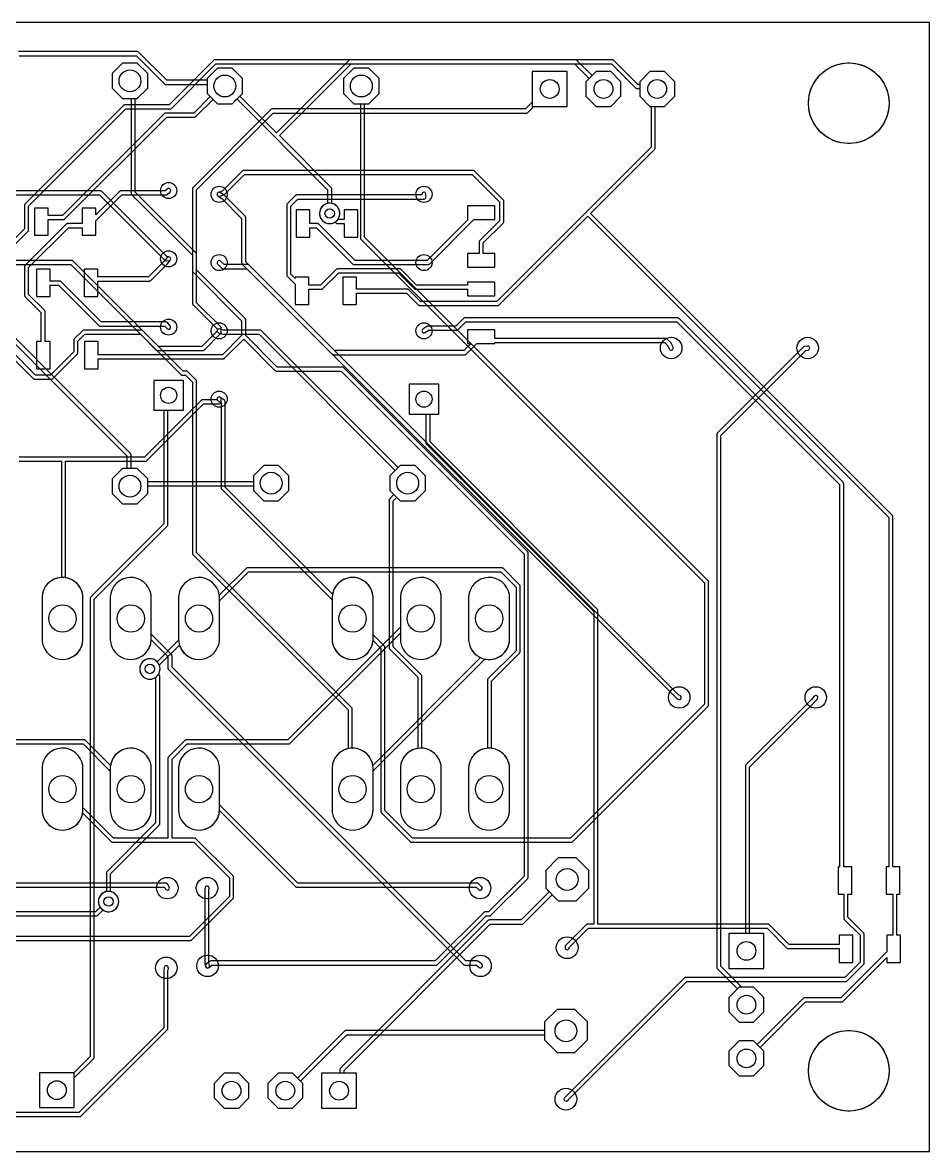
# Model space of a CAD drawing. Header units: millimetres. Extents: x 0 to 72, y 0 to 42.
# Drawn here: x 38.25 to 72, y 0 to 42 of the extents above; entities that cross this region are included whole.
import ezdxf

# ---------------------------------------------------------------- set-up
doc = ezdxf.new("R2010")
doc.units = ezdxf.units.MM

msp = doc.modelspace()

# ---------------------------------------------------------------- linework, layer by layer
at = {"layer": '16_copper'}
for points in [[(38.132, 40.767), (42.488, 40.767), (43.533, 39.723), (43.539, 39.717), (43.546, 39.712, 0.087651), (43.57, 39.702), (43.578, 39.701), (43.586, 39.7), (45.12, 39.7), (45.12, 39.366), (45.506, 38.98), (46.054, 38.98), (46.231, 39.157), (49.606, 35.782), (49.606, 35.271, 0.996924), (49.756, 34.528), (49.804, 34.541, 0.764884), (49.759, 35.271), (49.759, 35.814), (49.757, 35.822), (49.757, 35.831, 0.087654), (49.746, 35.855), (49.742, 35.861), (49.736, 35.868), (47.809, 37.795), (50.476, 40.462), (60.166, 40.462), (61.059, 39.57), (61.065, 39.565), (61.072, 39.56, 0.087651), (61.096, 39.55), (61.104, 39.549), (61.112, 39.548), (61.22, 39.548), (61.22, 39.261), (61.601, 38.88), (62.139, 38.88), (62.52, 39.261), (62.52, 39.799), (62.139, 40.18), (61.601, 40.18), (61.22, 39.799), (61.22, 39.7), (61.144, 39.7), (60.252, 40.592), (60.245, 40.597), (60.239, 40.603, 0.087651), (60.214, 40.613), (60.207, 40.613), (60.198, 40.615), (50.444, 40.615), (50.436, 40.613), (50.428, 40.613, 0.087654), (50.403, 40.602), (50.397, 40.598), (50.391, 40.592), (47.701, 37.903), (46.339, 39.265), (46.44, 39.366), (46.44, 39.914), (46.054, 40.3), (45.506, 40.3), (45.12, 39.914), (45.12, 39.853), (43.618, 39.853), (42.573, 40.897), (42.567, 40.902), (42.56, 40.908, 0.087651), (42.536, 40.918), (42.528, 40.918), (42.52, 40.919), (38.1, 40.919)], [(36.119, 35.585), (41.116, 35.585), (43.533, 33.169), (43.535, 33.167), (43.538, 33.164, 0.071789), (43.557, 33.153), (43.564, 33.151), (43.57, 33.149, 0.021354), (43.577, 33.148), (43.68, 33.134), (43.702, 33.135, 0.866041), (43.7, 33.286), (43.622, 33.295), (41.202, 35.715), (41.195, 35.721), (41.189, 35.726, 0.087651), (41.164, 35.736), (41.157, 35.737), (41.148, 35.738), (36.164, 35.738)], [(35.151, 32.865), (42.139, 25.876), (42.139, 25.41), (41.976, 25.41), (41.59, 25.024), (41.59, 24.476), (41.976, 24.09), (42.524, 24.09), (42.91, 24.476), (42.91, 25.024), (42.524, 25.41), (42.291, 25.41), (42.291, 25.908), (42.29, 25.916), (42.289, 25.925, 0.087654), (42.279, 25.949), (42.274, 25.955), (42.269, 25.962), (35.281, 32.95)], [(36.119, 32.995), (40.05, 32.995), (44.142, 28.902), (44.149, 28.897), (44.155, 28.892, 0.087651), (44.18, 28.882), (44.187, 28.881), (44.196, 28.88), (44.317, 28.88), (44.577, 28.62), (44.577, 22.25), (44.578, 22.242), (44.579, 22.234, 0.087654), (44.589, 22.209), (44.594, 22.203), (44.599, 22.197), (50.368, 16.428), (50.368, 14.986), (50.35, 14.982, 0.330355), (49.773, 14.279), (49.773, 12.681), (49.78, 12.606, 0.385742), (50.572, 11.956), (50.647, 11.963, 0.357806), (51.297, 12.681), (51.297, 14.279), (51.29, 14.354, 0.357806), (50.572, 15.004), (50.521, 15.004), (50.521, 16.459), (50.519, 16.468), (50.519, 16.476, 0.087654), (50.508, 16.501), (50.504, 16.506), (50.498, 16.513), (44.729, 22.282), (44.729, 28.651), (44.728, 28.66), (44.728, 28.668, 0.087654), (44.717, 28.693), (44.712, 28.698), (44.707, 28.705), (44.402, 29.01), (44.395, 29.015), (44.389, 29.02, 0.087651), (44.364, 29.03), (44.357, 29.031), (44.348, 29.032), (44.228, 29.032), (40.135, 33.125), (40.128, 33.13), (40.122, 33.135, 0.087651), (40.097, 33.145), (40.09, 33.146), (40.081, 33.147), (36.173, 33.147)], [(37.186, 1.295), (40.386, 1.295), (40.394, 1.297), (40.403, 1.297, 0.087654), (40.427, 1.308), (40.433, 1.312), (40.44, 1.318), (43.64, 4.518), (43.645, 4.525), (43.651, 4.531, 0.087651), (43.661, 4.556), (43.661, 4.563), (43.663, 4.572), (43.663, 6.701), (43.679, 6.82), (43.678, 6.842, 0.866051), (43.527, 6.84), (43.511, 6.716), (43.511, 6.711), (43.51, 6.706), (43.51, 4.604), (40.354, 1.448), (37.217, 1.448)]]:
    msp.add_lwpolyline(points, format="xyb", dxfattribs=at)
for points in [[(53.187, 11.963, 0.357806), (53.837, 12.681), (53.837, 14.279), (53.83, 14.354, 0.357806), (53.112, 15.004), (53.111, 15.004), (53.111, 17.678), (53.11, 17.687), (53.11, 17.695, 0.087654), (53.099, 17.72), (53.094, 17.725), (53.089, 17.732), (52.045, 18.777), (52.045, 24.2), (52.181, 24.336), (52.311, 24.206), (52.859, 24.206), (53.245, 24.592), (53.245, 25.14), (52.859, 25.526), (52.311, 25.526), (52.232, 25.447), (47.145, 30.534), (47.139, 30.539), (47.132, 30.544, 0.087651), (47.108, 30.554), (47.1, 30.555), (47.092, 30.556), (45.732, 30.556), (45.645, 30.585), (45.644, 30.634), (45.643, 30.642), (45.642, 30.649, 0.09356), (45.631, 30.675), (45.626, 30.68), (45.621, 30.686), (44.729, 31.578), (44.729, 33.376), (44.728, 33.384), (44.728, 33.392, 0.087654), (44.717, 33.417), (44.712, 33.423), (44.707, 33.429), (42.443, 35.693), (42.443, 39.17), (42.524, 39.17), (42.91, 39.556), (42.91, 40.104), (42.524, 40.49), (41.976, 40.49), (41.59, 40.104), (41.59, 39.556), (41.976, 39.17), (42.291, 39.17), (42.291, 35.662), (42.292, 35.653), (42.293, 35.645, 0.087654), (42.303, 35.62), (42.308, 35.615), (42.313, 35.608), (44.577, 33.344), (44.577, 31.547), (44.578, 31.538), (44.579, 31.53, 0.087654), (44.589, 31.505), (44.594, 31.5), (44.599, 31.493), (45.492, 30.6), (45.494, 30.528), (45.494, 30.525), (45.494, 30.521, 0.218353), (45.527, 30.467), (45.534, 30.463), (45.54, 30.46, 0.019771), (45.546, 30.458), (45.696, 30.408), (45.698, 30.407), (45.699, 30.407), (45.71, 30.405), (45.717, 30.404, 0.008778), (45.72, 30.404), (47.06, 30.404), (52.124, 25.339), (51.925, 25.14), (51.925, 24.592), (52.073, 24.444), (51.915, 24.285), (51.909, 24.279), (51.904, 24.272, 0.087651), (51.894, 24.248), (51.893, 24.24), (51.892, 24.232), (51.892, 18.745), (51.893, 18.737), (51.894, 18.728, 0.087654), (51.904, 18.704), (51.909, 18.698), (51.915, 18.691), (52.959, 17.647), (52.959, 14.996), (52.89, 14.982, 0.330355), (52.313, 14.279), (52.313, 12.681), (52.32, 12.606, 0.385742), (53.112, 11.956)], [(58.682, 11.507), (58.691, 11.508, 0.087654), (58.715, 11.518), (58.721, 11.523), (58.728, 11.529), (63.757, 16.558), (63.762, 16.565), (63.768, 16.571, 0.087651), (63.778, 16.596), (63.778, 16.603), (63.779, 16.612), (63.779, 21.184), (63.778, 21.192), (63.778, 21.2, 0.087654), (63.767, 21.225), (63.762, 21.231), (63.757, 21.237), (50.978, 34.017), (50.978, 38.98), (51.134, 38.98), (51.52, 39.366), (51.52, 39.914), (51.134, 40.3), (50.586, 40.3), (50.2, 39.914), (50.2, 39.366), (50.586, 38.98), (50.825, 38.98), (50.825, 33.985), (50.827, 33.977), (50.827, 33.968, 0.087654), (50.838, 33.944), (50.842, 33.938), (50.848, 33.931), (63.627, 21.152), (63.627, 16.643), (58.642, 11.659), (52.762, 11.659), (51.74, 12.681), (51.74, 18.745), (51.739, 18.754), (51.738, 18.762, 0.087654), (51.728, 18.787), (51.723, 18.792), (51.717, 18.799), (51.297, 19.22), (51.297, 20.629), (51.29, 20.704, 0.820678), (49.795, 20.777), (49.786, 20.731), (45.796, 24.72), (45.796, 27.889), (45.795, 27.894), (45.796, 27.899, 0.215367), (45.763, 27.952), (45.613, 28.053), (45.593, 28.063, 0.866053), (45.528, 27.927), (45.644, 27.849), (45.644, 24.689), (45.645, 24.68), (45.646, 24.672, 0.087654), (45.656, 24.647), (45.661, 24.642), (45.666, 24.635), (49.773, 20.528), (49.773, 19.031), (49.78, 18.956, 0.862606), (51.29, 18.956), (51.295, 19.006), (51.587, 18.714), (51.587, 12.649), (51.589, 12.641), (51.589, 12.632, 0.087654), (51.6, 12.608), (51.604, 12.602), (51.61, 12.595), (52.677, 11.529), (52.683, 11.523), (52.69, 11.518, 0.087651), (52.714, 11.508), (52.722, 11.507), (52.73, 11.506), (58.674, 11.506)], [(62.72, 16.82, 0.548412), (62.741, 16.947), (62.724, 16.958), (62.681, 16.979), (46.558, 33.102), (46.558, 34.747), (46.557, 34.756), (46.556, 34.764, 0.087654), (46.546, 34.789), (46.541, 34.794), (46.536, 34.801), (45.774, 35.563), (45.768, 35.567), (45.763, 35.572), (45.613, 35.673), (45.593, 35.683, 0.866053), (45.528, 35.547), (45.671, 35.45), (46.406, 34.716), (46.406, 33.071), (46.407, 33.062), (46.408, 33.054, 0.087654), (46.418, 33.029), (46.423, 33.024), (46.428, 33.017), (62.583, 16.863), (62.584, 16.861), (62.585, 16.86), (62.594, 16.854), (62.6, 16.849, 0.010282), (62.603, 16.848), (62.656, 16.822), (62.677, 16.815), (62.699, 16.814)], [(65.84, 5.191), (65.84, 5.729), (65.459, 6.11), (65.016, 6.11), (64.237, 6.89), (64.237, 26.638), (67.398, 29.8), (67.483, 29.815), (67.504, 29.822, 0.866048), (67.457, 29.965), (67.347, 29.945), (67.346, 29.945), (67.344, 29.945, 0.071781), (67.324, 29.937), (67.315, 29.931), (67.309, 29.926, 0.008629), (67.307, 29.924), (64.107, 26.724), (64.101, 26.717), (64.096, 26.711, 0.087651), (64.086, 26.686), (64.085, 26.679), (64.084, 26.67), (64.084, 6.858), (64.085, 6.85), (64.086, 6.841, 0.087654), (64.096, 6.817), (64.101, 6.811), (64.107, 6.804), (64.861, 6.05), (64.54, 5.729), (64.54, 5.191), (64.921, 4.81), (65.459, 4.81)], [(40.18, 2.734), (40.897, 3.451), (40.902, 3.458), (40.908, 3.465, 0.087651), (40.918, 3.489), (40.918, 3.497), (40.919, 3.505), (40.919, 20.542), (43.64, 23.263), (43.645, 23.27), (43.651, 23.277, 0.087651), (43.661, 23.301), (43.661, 23.309), (43.663, 23.317), (43.663, 27.576), (44.244, 27.576), (44.244, 28.684), (43.136, 28.684), (43.136, 27.576), (43.51, 27.576), (43.51, 23.349), (40.789, 20.628), (40.784, 20.621), (40.779, 20.615, 0.087651), (40.769, 20.59), (40.768, 20.583), (40.767, 20.574), (40.767, 3.537), (40.16, 2.93), (38.88, 2.93), (38.88, 1.63), (40.18, 1.63)], [(39.852, 18.313, 0.357806), (40.502, 19.031), (40.502, 20.629), (40.495, 20.704, 0.906347), (38.978, 20.629), (38.978, 19.031), (38.985, 18.956, 0.385742), (39.777, 18.306)], [(55.309, 6.828, 0.641559), (55.346, 6.961), (55.218, 7.069), (55.213, 7.072, 0.158745), (55.169, 7.087), (54.743, 7.087), (43.815, 18.015), (43.815, 18.44), (43.814, 18.449), (43.813, 18.457, 0.087654), (43.803, 18.482), (43.798, 18.487), (43.793, 18.494), (43.042, 19.245), (43.042, 20.629), (43.035, 20.704, 0.906347), (41.518, 20.629), (41.518, 19.031), (41.525, 18.956, 0.905732), (43.042, 19.03), (43.663, 18.409), (43.663, 17.983), (43.664, 17.975), (43.664, 17.966, 0.087654), (43.675, 17.942), (43.68, 17.936), (43.685, 17.929), (54.658, 6.957), (54.665, 6.951), (54.671, 6.946, 0.087651), (54.696, 6.936), (54.703, 6.935), (54.712, 6.934), (55.141, 6.934), (55.248, 6.845), (55.267, 6.833), (55.288, 6.827)], [(44.932, 18.313, 0.357806), (45.582, 19.031), (45.582, 20.629), (45.575, 20.704, 0.906347), (44.058, 20.629), (44.058, 19.031), (44.065, 18.956, 0.385742), (44.857, 18.306)], [(53.187, 18.313, 0.357806), (53.837, 19.031), (53.837, 20.629), (53.83, 20.704, 0.906347), (52.313, 20.629), (52.313, 19.031), (52.32, 18.956, 0.385742), (53.112, 18.306)], [(55.727, 18.313, 0.357806), (56.377, 19.031), (56.377, 20.629), (56.37, 20.704, 0.906347), (54.853, 20.629), (54.853, 19.031), (54.86, 18.956, 0.385742), (55.652, 18.306)], [(41.527, 8.925, 0.818106), (41.529, 9.668), (41.529, 10.332), (43.335, 12.138), (43.341, 12.145), (43.346, 12.151, 0.087651), (43.356, 12.176), (43.357, 12.183), (43.358, 12.192), (43.358, 17.678), (43.357, 17.687), (43.356, 17.695, 0.087654), (43.346, 17.72), (43.341, 17.725), (43.335, 17.732), (43.314, 17.754), (43.331, 17.783), (43.35, 17.829, 1), (42.632, 18.072), (42.619, 18.024, 0.621838), (43.159, 17.61), (43.202, 17.635), (43.205, 17.638), (43.205, 12.224), (41.399, 10.417), (41.394, 10.41), (41.388, 10.404, 0.087651), (41.378, 10.379), (41.378, 10.372), (41.377, 10.363), (41.377, 9.668), (41.331, 9.655, 0.876976), (41.478, 8.918)], [(65.84, 8.11), (65.303, 8.11), (65.303, 14.294), (67.719, 16.71), (67.722, 16.713), (67.724, 16.715), (67.829, 16.841), (67.84, 16.86, 0.86605), (67.711, 16.939), (67.609, 16.815), (65.173, 14.379), (65.168, 14.373), (65.163, 14.366, 0.087651), (65.153, 14.342), (65.152, 14.334), (65.151, 14.326), (65.151, 8.11), (64.54, 8.11), (64.54, 6.81), (65.84, 6.81)], [(39.852, 11.963, 0.357806), (40.502, 12.681), (40.502, 14.279), (40.495, 14.354, 0.906347), (38.978, 14.279), (38.978, 12.681), (38.985, 12.606, 0.385742), (39.777, 11.956)], [(42.392, 11.963, 0.357806), (43.042, 12.681), (43.042, 14.279), (43.035, 14.354, 0.906347), (41.518, 14.279), (41.518, 12.681), (41.525, 12.606, 0.385742), (42.317, 11.956)], [(44.932, 11.963, 0.357806), (45.582, 12.681), (45.582, 14.279), (45.575, 14.354, 0.906347), (44.058, 14.279), (44.058, 12.681), (44.065, 12.606, 0.385742), (44.857, 11.956)], [(55.727, 11.963, 0.357806), (56.377, 12.681), (56.377, 14.279), (56.37, 14.354, 0.906347), (54.853, 14.279), (54.853, 12.681), (54.86, 12.606, 0.385742), (55.652, 11.956)], [(45.166, 6.833, 0.3712), (45.211, 6.921), (45.187, 7.02), (45.187, 9.746), (45.194, 9.782), (45.195, 9.804), (45.19, 9.825, 0.548411), (45.064, 9.849), (45.051, 9.832), (45.044, 9.812), (45.036, 9.768), (45.035, 9.761), (45.034, 9.754), (45.034, 7.01), (45.035, 7.003), (45.036, 6.992), (45.063, 6.885), (45.071, 6.865, 0.294755), (45.145, 6.827)], [(48.68, 1.991), (48.68, 2.529), (48.595, 2.615), (50.324, 4.343), (57.674, 4.343), (57.674, 4.154), (58.143, 3.685), (58.805, 3.685), (59.274, 4.154), (59.274, 4.816), (58.805, 5.285), (58.143, 5.285), (57.674, 4.816), (57.674, 4.496), (50.292, 4.496), (50.284, 4.495), (50.275, 4.494, 0.087654), (50.251, 4.484), (50.245, 4.479), (50.238, 4.473), (48.487, 2.722), (48.299, 2.91), (47.761, 2.91), (47.38, 2.529), (47.38, 1.991), (47.761, 1.61), (48.299, 1.61)]]:
    msp.add_lwpolyline(points, format="xyb", close=True, dxfattribs=at)
for points in [[(58.52, 40.18), (57.22, 40.18), (57.22, 38.88), (58.52, 38.88)], [(60.52, 39.261), (60.52, 39.799), (60.139, 40.18), (59.601, 40.18), (59.22, 39.799), (59.22, 39.261), (59.601, 38.88), (60.139, 38.88)], [(53.744, 28.544), (52.636, 28.544), (52.636, 27.436), (53.744, 27.436)], [(48.165, 24.592), (48.165, 25.14), (47.779, 25.526), (47.231, 25.526), (46.845, 25.14), (46.845, 24.592), (47.231, 24.206), (47.779, 24.206)], [(59.32, 9.789), (59.32, 10.451), (58.851, 10.92), (58.189, 10.92), (57.72, 10.451), (57.72, 9.789), (58.189, 9.32), (58.851, 9.32)], [(65.84, 3.191), (65.84, 3.729), (65.459, 4.11), (64.921, 4.11), (64.54, 3.729), (64.54, 3.191), (64.921, 2.81), (65.459, 2.81)], [(46.68, 1.991), (46.68, 2.529), (46.299, 2.91), (45.761, 2.91), (45.38, 2.529), (45.38, 1.991), (45.761, 1.61), (46.299, 1.61)], [(50.68, 2.91), (49.38, 2.91), (49.38, 1.61), (50.68, 1.61)]]:
    msp.add_lwpolyline(points, close=True, dxfattribs=at)
at = {"layer": '1_copper'}
for points in [[(35.281, 31.058), (38.459, 34.236), (38.464, 34.243), (38.469, 34.249, 0.087651), (38.479, 34.274), (38.48, 34.281), (38.481, 34.29), (38.481, 35.173), (42.094, 38.786), (43.739, 38.786), (43.747, 38.787), (43.756, 38.788, 0.087654), (43.78, 38.798), (43.786, 38.803), (43.793, 38.808), (45.447, 40.462), (58.795, 40.462), (59.339, 39.918), (59.22, 39.799), (59.22, 39.261), (59.601, 38.88), (60.139, 38.88), (60.52, 39.261), (60.52, 39.799), (60.139, 40.18), (59.601, 40.18), (59.447, 40.026), (58.88, 40.592), (58.873, 40.597), (58.867, 40.603, 0.087651), (58.842, 40.613), (58.835, 40.613), (58.826, 40.615), (45.415, 40.615), (45.407, 40.613), (45.398, 40.613, 0.087654), (45.374, 40.602), (45.368, 40.598), (45.361, 40.592), (43.707, 38.938), (42.062, 38.938), (42.054, 38.937), (42.046, 38.936, 0.087654), (42.021, 38.926), (42.015, 38.921), (42.009, 38.916), (38.351, 35.258), (38.346, 35.251), (38.34, 35.245, 0.087651), (38.33, 35.22), (38.33, 35.213), (38.329, 35.204), (38.329, 34.322), (35.151, 31.143)], [(36.849, 30.556), (38.656, 28.75), (38.663, 28.745), (38.669, 28.739, 0.087651), (38.694, 28.729), (38.701, 28.729), (38.71, 28.727), (39.319, 28.727), (39.328, 28.729), (39.336, 28.729, 0.087654), (39.361, 28.74), (39.366, 28.744), (39.373, 28.75), (40.287, 29.664), (40.293, 29.671), (40.298, 29.677, 0.087651), (40.308, 29.702), (40.309, 29.709), (40.31, 29.718), (40.31, 30.144), (40.57, 30.404), (42.64, 30.404), (43.228, 29.817), (43.235, 29.811), (43.241, 29.806, 0.087651), (43.266, 29.796), (43.273, 29.795), (43.282, 29.794), (44.958, 29.794), (44.966, 29.795), (44.975, 29.796, 0.087654), (44.999, 29.806), (45.005, 29.811), (45.012, 29.817), (45.621, 30.426), (45.625, 30.431), (45.63, 30.436, 0.141393), (45.644, 30.476), (45.646, 30.526), (45.644, 30.548, 0.75224), (45.498, 30.554), (45.494, 30.534), (45.493, 30.513), (44.926, 29.947), (43.313, 29.947), (42.726, 30.534), (42.719, 30.539), (42.713, 30.544, 0.087651), (42.688, 30.554), (42.681, 30.555), (42.672, 30.556), (40.538, 30.556), (40.53, 30.555), (40.522, 30.554, 0.087654), (40.497, 30.544), (40.491, 30.539), (40.485, 30.534), (40.18, 30.229), (40.175, 30.222), (40.169, 30.216, 0.087651), (40.159, 30.191), (40.159, 30.184), (40.157, 30.175), (40.157, 29.75), (39.288, 28.88), (38.741, 28.88), (36.935, 30.686)], [(38.132, 25.679), (39.7, 25.679), (39.7, 21.354), (39.628, 21.347, 0.357806), (38.978, 20.629), (38.978, 19.031), (38.985, 18.956, 0.906347), (40.502, 19.031), (40.502, 20.629), (40.495, 20.704, 0.330112), (39.853, 21.347), (39.853, 25.679), (42.824, 25.679), (42.833, 25.681), (42.841, 25.681, 0.087654), (42.866, 25.692), (42.871, 25.696), (42.878, 25.702), (44.99, 27.813), (45.568, 27.813), (45.572, 27.814), (45.577, 27.814, 0.371206), (45.644, 27.887), (45.646, 27.988), (45.644, 28.01, 0.866066), (45.494, 27.992), (45.493, 27.965), (44.958, 27.965), (44.95, 27.964), (44.941, 27.964, 0.087654), (44.917, 27.953), (44.911, 27.948), (44.904, 27.943), (42.793, 25.832), (38.132, 25.832)], [(26.213, 7.849), (44.501, 7.849), (44.509, 7.85), (44.518, 7.85, 0.087654), (44.542, 7.861), (44.548, 7.866), (44.555, 7.871), (46.079, 9.395), (46.084, 9.402), (46.089, 9.408, 0.087651), (46.099, 9.433), (46.1, 9.44), (46.101, 9.449), (46.101, 10.211), (46.1, 10.219), (46.099, 10.228, 0.087654), (46.089, 10.252), (46.084, 10.258), (46.079, 10.265), (44.707, 11.636), (44.7, 11.641), (44.694, 11.647, 0.087651), (44.669, 11.657), (44.662, 11.657), (44.653, 11.659), (43.815, 11.659), (43.815, 14.599), (44.38, 15.164), (48.158, 15.164), (48.167, 15.165), (48.175, 15.166, 0.087654), (48.2, 15.176), (48.205, 15.181), (48.212, 15.186), (52.313, 19.287), (52.313, 19.031), (52.32, 18.956, 0.906347), (53.837, 19.031), (53.837, 20.629), (53.83, 20.704, 0.906347), (52.313, 20.629), (52.313, 19.502), (48.127, 15.316), (44.348, 15.316), (44.34, 15.315), (44.332, 15.314, 0.087654), (44.307, 15.304), (44.301, 15.299), (44.295, 15.294), (43.685, 14.684), (43.68, 14.677), (43.674, 14.671, 0.087651), (43.664, 14.646), (43.664, 14.639), (43.663, 14.63), (43.663, 11.659), (41.637, 11.659), (40.502, 12.793), (40.502, 14.279), (40.495, 14.354, 0.906347), (38.978, 14.279), (38.978, 12.681), (38.985, 12.606, 0.820678), (40.48, 12.533), (40.491, 12.589), (41.551, 11.529), (41.558, 11.523), (41.565, 11.518, 0.087651), (41.589, 11.508), (41.597, 11.507), (41.605, 11.506), (44.622, 11.506), (45.949, 10.179), (45.949, 9.48), (44.469, 8.001), (26.244, 8.001)], [(33.56, 15.164), (40.507, 15.164), (41.518, 14.153), (41.518, 12.681), (41.525, 12.606, 0.906347), (43.042, 12.681), (43.042, 14.279), (43.035, 14.354, 0.859269), (41.526, 14.36), (40.592, 15.294), (40.585, 15.299), (40.579, 15.304, 0.087651), (40.554, 15.314), (40.547, 15.315), (40.538, 15.316), (35.281, 15.316)], [(33.071, 8.763), (40.996, 8.763), (41.004, 8.764), (41.012, 8.765, 0.087654), (41.037, 8.775), (41.043, 8.78), (41.049, 8.785), (41.244, 8.98), (41.285, 8.956, 1), (41.62, 9.636), (41.575, 9.655, 0.714262), (41.136, 9.088), (40.964, 8.915), (33.102, 8.915)], [(34.747, 9.83), (43.539, 9.83), (43.573, 9.763), (43.585, 9.745, 0.218353), (43.644, 9.721), (43.665, 9.725, 0.455118), (43.709, 9.831), (43.655, 9.94), (43.649, 9.948), (43.644, 9.956, 0.151642), (43.605, 9.98), (43.597, 9.981), (43.586, 9.982), (34.779, 9.982)]]:
    msp.add_lwpolyline(points, format="xyb", dxfattribs=at)
for points in [[(42.91, 39.556), (42.91, 40.104), (42.524, 40.49), (41.976, 40.49), (41.59, 40.104), (41.59, 39.556), (41.976, 39.17), (42.524, 39.17)], [(51.52, 39.366), (51.52, 39.914), (51.134, 40.3), (50.586, 40.3), (50.2, 39.914), (50.2, 39.366), (50.586, 38.98), (51.134, 38.98)], [(44.244, 28.684), (43.136, 28.684), (43.136, 27.576), (44.244, 27.576)], [(42.91, 24.476), (42.91, 24.765), (46.845, 24.765), (46.845, 24.592), (47.231, 24.206), (47.779, 24.206), (48.165, 24.592), (48.165, 25.14), (47.779, 25.526), (47.231, 25.526), (46.845, 25.14), (46.845, 24.917), (42.91, 24.917), (42.91, 25.024), (42.524, 25.41), (41.976, 25.41), (41.59, 25.024), (41.59, 24.476), (41.976, 24.09), (42.524, 24.09)], [(53.245, 24.592), (53.245, 25.14), (52.859, 25.526), (52.311, 25.526), (51.925, 25.14), (51.925, 24.592), (52.311, 24.206), (52.859, 24.206)], [(65.84, 8.11), (64.54, 8.11), (64.54, 6.81), (65.84, 6.81)], [(65.84, 5.191), (65.84, 5.729), (65.459, 6.11), (64.921, 6.11), (64.54, 5.729), (64.54, 5.191), (64.921, 4.81), (65.459, 4.81)], [(59.274, 4.154), (59.274, 4.816), (58.805, 5.285), (58.143, 5.285), (57.674, 4.816), (57.674, 4.154), (58.143, 3.685), (58.805, 3.685)], [(40.18, 2.93), (38.88, 2.93), (38.88, 1.63), (40.18, 1.63)], [(46.68, 1.991), (46.68, 2.529), (46.299, 2.91), (45.761, 2.91), (45.38, 2.529), (45.38, 1.991), (45.761, 1.61), (46.299, 1.61)], [(48.68, 1.991), (48.68, 2.529), (48.299, 2.91), (47.761, 2.91), (47.38, 2.529), (47.38, 1.991), (47.761, 1.61), (48.299, 1.61)]]:
    msp.add_lwpolyline(points, close=True, dxfattribs=at)
for points in [[(39.205, 34.671), (39.776, 34.671), (39.785, 34.672), (39.793, 34.673, 0.087654), (39.818, 34.683), (39.823, 34.688), (39.83, 34.693), (43.618, 38.481), (44.653, 38.481), (44.662, 38.482), (44.67, 38.483, 0.087654), (44.695, 38.493), (44.7, 38.498), (44.707, 38.503), (45.345, 39.141), (45.506, 38.98), (46.054, 38.98), (46.44, 39.366), (46.44, 39.914), (46.054, 40.3), (45.506, 40.3), (45.12, 39.914), (45.12, 39.366), (45.237, 39.249), (44.622, 38.633), (43.586, 38.633), (43.578, 38.632), (43.57, 38.632, 0.087654), (43.545, 38.621), (43.539, 38.616), (43.533, 38.611), (39.745, 34.823), (39.205, 34.823), (39.205, 35.101), (38.697, 35.101), (38.697, 34.085), (39.205, 34.085)], [(45.148, 6.828, 0.141387), (45.186, 6.845), (45.291, 6.934), (53.645, 6.934), (53.653, 6.935), (53.662, 6.936, 0.087654), (53.686, 6.946), (53.692, 6.951), (53.699, 6.957), (55.505, 8.763), (55.626, 8.763), (55.634, 8.764), (55.643, 8.765, 0.087654), (55.667, 8.775), (55.673, 8.78), (55.68, 8.785), (57.051, 10.157), (57.057, 10.164), (57.062, 10.17, 0.087651), (57.072, 10.195), (57.073, 10.202), (57.074, 10.211), (57.074, 22.25), (57.073, 22.259), (57.072, 22.267, 0.087654), (57.062, 22.292), (57.057, 22.297), (57.051, 22.304), (50.193, 29.162), (50.187, 29.167), (50.18, 29.173, 0.087651), (50.156, 29.183), (50.148, 29.183), (50.14, 29.185), (47.733, 29.185), (46.558, 30.359), (46.558, 30.937), (46.557, 30.946), (46.556, 30.954, 0.087654), (46.546, 30.979), (46.541, 30.984), (46.536, 30.991), (44.729, 32.798), (44.729, 35.782), (47.58, 38.633), (56.998, 38.633), (57.006, 38.635), (57.014, 38.635, 0.087654), (57.039, 38.646), (57.045, 38.65), (57.051, 38.656), (57.276, 38.88), (58.52, 38.88), (58.52, 40.18), (57.22, 40.18), (57.22, 39.04), (56.966, 38.786), (47.549, 38.786), (47.54, 38.785), (47.532, 38.784, 0.087654), (47.507, 38.774), (47.502, 38.769), (47.495, 38.763), (44.599, 35.868), (44.594, 35.861), (44.589, 35.855, 0.087651), (44.579, 35.83), (44.578, 35.823), (44.577, 35.814), (44.577, 32.766), (44.578, 32.758), (44.579, 32.749, 0.087654), (44.589, 32.725), (44.594, 32.719), (44.599, 32.712), (46.406, 30.906), (46.406, 30.359), (45.688, 29.642), (41.064, 29.642), (41.064, 30.128), (40.556, 30.128), (40.556, 29.112), (41.064, 29.112), (41.064, 29.489), (45.72, 29.489), (45.728, 29.491), (45.737, 29.491, 0.087654), (45.761, 29.502), (45.767, 29.506), (45.774, 29.512), (46.482, 30.22), (47.647, 29.055), (47.654, 29.049), (47.661, 29.044, 0.087651), (47.685, 29.034), (47.693, 29.033), (47.701, 29.032), (50.108, 29.032), (56.921, 22.219), (56.921, 10.242), (55.594, 8.915), (55.474, 8.915), (55.465, 8.914), (55.457, 8.914, 0.087654), (55.432, 8.903), (55.427, 8.898), (55.42, 8.893), (53.613, 7.087), (45.263, 7.087), (45.257, 7.086, 0.159916), (45.213, 7.068), (45.088, 6.961), (45.073, 6.945, 0.548398), (45.126, 6.828)], [(53.067, 31.623), (52.632, 32.058), (52.625, 32.063), (52.619, 32.068, 0.087651), (52.594, 32.078), (52.587, 32.079), (52.578, 32.08), (50.683, 32.08), (50.683, 32.528), (50.175, 32.528), (50.175, 31.512), (50.683, 31.512), (50.683, 31.928), (52.546, 31.928), (52.981, 31.493), (52.988, 31.488), (52.995, 31.482, 0.087651), (53.019, 31.472), (53.027, 31.472), (53.035, 31.471), (55.931, 31.471), (55.939, 31.472), (55.948, 31.472, 0.087654), (55.972, 31.483), (55.978, 31.488), (55.985, 31.493), (59.284, 34.792), (70.485, 23.59), (70.485, 10.586), (70.388, 10.586), (70.388, 9.57), (70.637, 9.57), (70.637, 8.046), (70.415, 8.046), (70.415, 7.429), (68.701, 5.715), (67.361, 5.715), (67.352, 5.714), (67.344, 5.713, 0.087654), (67.319, 5.703), (67.314, 5.698), (67.307, 5.693), (65.592, 3.978), (65.459, 4.11), (64.921, 4.11), (64.54, 3.729), (64.54, 3.191), (64.921, 2.81), (65.459, 2.81), (65.84, 3.191), (65.84, 3.729), (65.7, 3.87), (67.392, 5.563), (68.732, 5.563), (68.741, 5.564), (68.749, 5.564, 0.087654), (68.774, 5.575), (68.779, 5.58), (68.786, 5.585), (70.415, 7.214), (70.415, 7.03), (70.923, 7.03), (70.923, 8.046), (70.79, 8.046), (70.79, 9.57), (70.896, 9.57), (70.896, 10.586), (70.637, 10.586), (70.637, 23.622), (70.636, 23.63), (70.636, 23.639, 0.087654), (70.625, 23.663), (70.62, 23.669), (70.615, 23.676), (59.391, 34.9), (61.776, 37.284), (61.781, 37.291), (61.786, 37.297, 0.087651), (61.796, 37.322), (61.797, 37.329), (61.798, 37.338), (61.798, 38.88), (62.139, 38.88), (62.52, 39.261), (62.52, 39.799), (62.139, 40.18), (61.601, 40.18), (61.22, 39.799), (61.22, 39.261), (61.601, 38.88), (61.646, 38.88), (61.646, 37.37), (55.899, 31.623)], [(55.828, 33.405), (55.397, 33.405), (55.397, 33.801), (56.137, 34.541), (56.142, 34.548), (56.148, 34.554, 0.087651), (56.158, 34.579), (56.158, 34.586), (56.159, 34.595), (56.159, 35.357), (56.158, 35.365), (56.158, 35.374, 0.087654), (56.147, 35.398), (56.142, 35.404), (56.137, 35.411), (55.07, 36.477), (55.063, 36.483), (55.057, 36.488, 0.087651), (55.032, 36.498), (55.025, 36.499), (55.016, 36.5), (46.482, 36.5), (46.474, 36.499), (46.465, 36.498, 0.087654), (46.441, 36.488), (46.435, 36.483), (46.428, 36.477), (45.679, 35.728), (45.545, 35.682), (45.526, 35.672, 0.866062), (45.595, 35.538), (45.745, 35.59), (45.751, 35.593), (45.757, 35.595, 0.06891), (45.774, 35.608), (46.514, 36.347), (54.985, 36.347), (56.007, 35.325), (56.007, 34.626), (55.267, 33.887), (55.262, 33.88), (55.257, 33.873, 0.087651), (55.247, 33.849), (55.246, 33.841), (55.245, 33.833), (55.245, 33.405), (54.812, 33.405), (54.812, 32.897), (55.828, 32.897)], [(39.286, 30.128), (39.091, 30.128), (39.091, 31.242), (39.089, 31.25), (39.089, 31.259, 0.087654), (39.078, 31.283), (39.074, 31.289), (39.068, 31.296), (38.481, 31.883), (38.481, 32.887), (39.96, 34.366), (40.475, 34.366), (40.475, 34.085), (40.983, 34.085), (40.983, 34.627), (41.942, 35.585), (43.586, 35.585), (43.592, 35.586, 0.159888), (43.636, 35.604), (43.739, 35.692), (43.754, 35.708, 0.866053), (43.641, 35.808), (43.558, 35.738), (41.91, 35.738), (41.902, 35.737), (41.893, 35.736, 0.087654), (41.869, 35.726), (41.863, 35.721), (41.856, 35.715), (40.983, 34.842), (40.983, 35.101), (40.475, 35.101), (40.475, 34.519), (39.929, 34.519), (39.92, 34.517), (39.912, 34.517, 0.087654), (39.887, 34.506), (39.882, 34.502), (39.875, 34.496), (38.351, 32.972), (38.346, 32.965), (38.34, 32.959, 0.087651), (38.33, 32.934), (38.33, 32.927), (38.329, 32.918), (38.329, 31.852), (38.33, 31.843), (38.33, 31.835, 0.087654), (38.341, 31.81), (38.346, 31.805), (38.351, 31.798), (38.938, 31.21), (38.938, 30.128), (38.778, 30.128), (38.778, 29.112), (39.286, 29.112)], [(48.905, 32.08), (49.378, 32.08), (49.386, 32.081), (49.394, 32.082, 0.087654), (49.419, 32.092), (49.425, 32.097), (49.431, 32.103), (50.019, 32.69), (52.242, 32.69), (52.829, 32.103), (52.836, 32.097), (52.842, 32.092, 0.087651), (52.867, 32.082), (52.874, 32.081), (52.883, 32.08), (54.812, 32.08), (54.812, 31.835), (55.828, 31.835), (55.828, 32.343), (54.812, 32.343), (54.812, 32.233), (52.914, 32.233), (52.327, 32.82), (52.32, 32.825), (52.314, 32.83, 0.087651), (52.289, 32.84), (52.282, 32.841), (52.273, 32.842), (49.987, 32.842), (49.979, 32.841), (49.97, 32.84, 0.087654), (49.946, 32.83), (49.94, 32.825), (49.933, 32.82), (49.346, 32.233), (48.905, 32.233), (48.905, 32.528), (48.397, 32.528), (48.397, 32.483), (48.235, 32.645), (48.235, 35.173), (48.495, 35.433), (53.188, 35.433), (53.192, 35.434), (53.197, 35.434, 0.371206), (53.264, 35.507), (53.266, 35.608), (53.264, 35.63, 0.866066), (53.114, 35.612), (53.113, 35.585), (48.463, 35.585), (48.455, 35.584), (48.446, 35.584, 0.087654), (48.422, 35.573), (48.416, 35.568), (48.409, 35.563), (48.105, 35.258), (48.099, 35.251), (48.094, 35.245, 0.087651), (48.084, 35.22), (48.083, 35.213), (48.082, 35.204), (48.082, 32.614), (48.083, 32.605), (48.084, 32.597, 0.087654), (48.094, 32.572), (48.099, 32.567), (48.105, 32.56), (48.397, 32.267), (48.397, 31.512), (48.905, 31.512)], [(53.34, 32.995, 0.144311), (53.382, 33.007), (53.387, 33.012), (53.394, 33.017), (55.052, 34.675), (55.828, 34.675), (55.828, 35.183), (54.812, 35.183), (54.812, 34.675), (54.836, 34.675), (53.308, 33.147), (53.194, 33.146), (53.19, 33.147, 0.008778), (53.188, 33.147), (50.628, 33.147), (49.279, 34.496), (49.272, 34.501), (49.266, 34.507, 0.087651), (49.241, 34.517), (49.234, 34.517), (49.225, 34.519), (48.946, 34.519), (48.946, 35.028), (48.438, 35.028), (48.438, 34.012), (48.946, 34.012), (48.946, 34.366), (49.194, 34.366), (50.543, 33.017), (50.55, 33.012), (50.556, 33.006, 0.087651), (50.581, 32.996), (50.588, 32.996), (50.597, 32.995), (53.183, 32.995), (53.187, 32.994, 0.010001), (53.19, 32.994)], [(50.724, 35.028), (50.216, 35.028), (50.216, 34.671), (50.019, 34.671), (49.999, 34.691), (50.022, 34.732, 1), (49.342, 35.067), (49.324, 35.021, 0.668177), (49.85, 34.56), (49.891, 34.583, 0.32024), (49.971, 34.52), (49.979, 34.52), (49.987, 34.519), (50.216, 34.519), (50.216, 34.012), (50.724, 34.012)], [(41.058, 32.385), (42.977, 32.385), (42.985, 32.386), (42.994, 32.387, 0.087654), (43.018, 32.397), (43.024, 32.402), (43.031, 32.407), (43.64, 33.017), (43.643, 33.021), (43.648, 33.025), (43.751, 33.165), (43.761, 33.184, 0.866057), (43.629, 33.255), (43.529, 33.121), (42.945, 32.537), (41.058, 32.537), (41.058, 32.828), (40.55, 32.828), (40.55, 31.812), (41.058, 31.812)], [(43.713, 30.597, 0.544679), (43.747, 30.721), (43.643, 30.836), (43.635, 30.842), (43.627, 30.849, 0.074759), (43.606, 30.858), (43.6, 30.859), (43.586, 30.861), (41.18, 30.861), (39.678, 32.363), (39.671, 32.368), (39.665, 32.373, 0.087651), (39.64, 32.383), (39.633, 32.384), (39.624, 32.385), (39.28, 32.385), (39.28, 32.828), (38.772, 32.828), (38.772, 31.812), (39.28, 31.812), (39.28, 32.233), (39.592, 32.233), (41.094, 30.731), (41.101, 30.726), (41.107, 30.72, 0.087651), (41.132, 30.71), (41.139, 30.71), (41.148, 30.709), (43.553, 30.709), (43.633, 30.619), (43.65, 30.605, 0.144312), (43.692, 30.594)], [(54.72, 29.643), (54.728, 29.644, 0.087654), (54.753, 29.654), (54.759, 29.659), (54.765, 29.664), (55.158, 30.057), (55.828, 30.057), (55.828, 30.099), (62.148, 30.099), (62.268, 29.979), (62.32, 29.859), (62.332, 29.841, 0.866054), (62.46, 29.921), (62.401, 30.053), (62.399, 30.057), (62.398, 30.06), (62.393, 30.066), (62.39, 30.072, 0.021118), (62.385, 30.077), (62.233, 30.229), (62.226, 30.234), (62.22, 30.24, 0.087651), (62.195, 30.25), (62.188, 30.25), (62.179, 30.251), (55.828, 30.251), (55.828, 30.565), (54.812, 30.565), (54.812, 30.057), (54.943, 30.057), (54.68, 29.794), (49.866, 29.794), (46.688, 32.972), (46.681, 32.977), (46.675, 32.983, 0.087651), (46.65, 32.993), (46.643, 32.993), (46.634, 32.995), (45.752, 32.995), (45.624, 33.124), (45.607, 33.137, 0.866049), (45.516, 33.016), (45.666, 32.865), (45.673, 32.86), (45.679, 32.854, 0.08632), (45.704, 32.844), (45.711, 32.843), (45.72, 32.842), (46.603, 32.842), (49.781, 29.664), (49.788, 29.659), (49.794, 29.654, 0.087651), (49.819, 29.644), (49.826, 29.643), (49.835, 29.642), (54.712, 29.642)], [(58.502, 1.874), (58.52, 1.884), (58.568, 1.921, 0.033812), (58.575, 1.927), (62.973, 6.325), (68.885, 6.325), (68.893, 6.326), (68.902, 6.326, 0.087654), (68.926, 6.337), (68.932, 6.342), (68.939, 6.347), (69.548, 6.957), (69.553, 6.963), (69.559, 6.97, 0.087651), (69.569, 6.994), (69.569, 7.002), (69.571, 7.01), (69.571, 8.077), (69.569, 8.086), (69.569, 8.094, 0.087654), (69.558, 8.119), (69.554, 8.124), (69.548, 8.131), (68.961, 8.718), (68.961, 9.57), (69.118, 9.57), (69.118, 10.586), (68.809, 10.586), (68.809, 24.841), (68.807, 24.85), (68.807, 24.858, 0.087654), (68.796, 24.883), (68.792, 24.888), (68.786, 24.895), (62.69, 30.991), (62.683, 30.996), (62.677, 31.002, 0.087651), (62.652, 31.012), (62.645, 31.012), (62.636, 31.013), (54.712, 31.013), (54.703, 31.012), (54.695, 31.012, 0.087654), (54.67, 31.001), (54.665, 30.996), (54.658, 30.991), (54.375, 30.709), (53.34, 30.709), (53.339, 30.708), (53.337, 30.709, 0.071778), (53.316, 30.705), (53.306, 30.7), (53.299, 30.696, 0.006427), (53.297, 30.695), (53.147, 30.593), (53.131, 30.578, 0.866045), (53.233, 30.467), (53.364, 30.556), (54.407, 30.556), (54.415, 30.557), (54.424, 30.558, 0.087654), (54.448, 30.568), (54.454, 30.573), (54.461, 30.579), (54.743, 30.861), (62.605, 30.861), (68.656, 24.81), (68.656, 10.586), (68.61, 10.586), (68.61, 9.57), (68.809, 9.57), (68.809, 8.687), (68.81, 8.678), (68.81, 8.67, 0.087654), (68.821, 8.645), (68.826, 8.64), (68.831, 8.633), (69.418, 8.046), (69.418, 7.042), (68.853, 6.477), (62.941, 6.477), (62.933, 6.476), (62.924, 6.475, 0.087654), (62.9, 6.465), (62.894, 6.46), (62.887, 6.455), (58.471, 2.039), (58.428, 2.006), (58.413, 1.99, 0.645597), (58.481, 1.869)], [(66.697, 7.566, 0.144304), (66.735, 7.546), (66.743, 7.545), (66.751, 7.544), (68.637, 7.544), (68.637, 7.03), (69.145, 7.03), (69.145, 8.046), (68.637, 8.046), (68.637, 7.696), (66.783, 7.696), (66.043, 8.436), (66.036, 8.441), (66.03, 8.446, 0.087651), (66.005, 8.456), (65.998, 8.457), (65.989, 8.458), (59.665, 8.458), (59.665, 20.117), (59.663, 20.125), (59.663, 20.134, 0.087654), (59.652, 20.158), (59.648, 20.164), (59.642, 20.171), (53.416, 26.397), (53.416, 27.436), (53.744, 27.436), (53.744, 28.544), (52.636, 28.544), (52.636, 27.436), (53.264, 27.436), (53.264, 26.365), (53.265, 26.357), (53.266, 26.348, 0.087654), (53.276, 26.324), (53.281, 26.318), (53.286, 26.311), (59.512, 20.085), (59.512, 8.458), (59.284, 8.458), (59.275, 8.457), (59.267, 8.456, 0.087654), (59.242, 8.446), (59.237, 8.441), (59.23, 8.436), (58.468, 7.674), (58.464, 7.668), (58.459, 7.663, 0.09773), (58.447, 7.636), (58.447, 7.63), (58.445, 7.623), (58.444, 7.583), (58.446, 7.561), (58.454, 7.541, 0.548409), (58.583, 7.537), (58.592, 7.556), (58.596, 7.577), (58.597, 7.587), (59.315, 8.306), (65.958, 8.306)], [(55.727, 11.963, 0.357806), (56.377, 12.681), (56.377, 14.279), (56.37, 14.354, 0.330355), (55.727, 14.997), (55.702, 14.999), (55.702, 17.494), (56.747, 18.539), (56.752, 18.546), (56.757, 18.552, 0.087651), (56.767, 18.577), (56.768, 18.584), (56.769, 18.593), (56.769, 21.031), (56.768, 21.04), (56.767, 21.048, 0.087654), (56.757, 21.073), (56.752, 21.078), (56.747, 21.085), (56.137, 21.695), (56.13, 21.7), (56.124, 21.705, 0.087651), (56.099, 21.715), (56.092, 21.716), (56.083, 21.717), (46.634, 21.717), (46.626, 21.716), (46.618, 21.715, 0.087654), (46.593, 21.705), (46.587, 21.7), (46.581, 21.695), (45.576, 20.69), (45.575, 20.704, 0.906347), (44.058, 20.629), (44.058, 19.031), (44.059, 19.021), (43.257, 18.219), (43.241, 18.235, 1), (42.741, 17.665), (42.781, 17.635, 0.716589), (43.35, 18.072), (43.343, 18.089), (44.093, 18.839), (44.102, 18.811, 0.820679), (45.582, 19.031), (45.582, 20.481), (46.666, 21.565), (56.052, 21.565), (56.617, 21), (56.617, 18.624), (55.572, 17.58), (55.567, 17.573), (55.562, 17.567, 0.087651), (55.552, 17.542), (55.551, 17.535), (55.55, 17.526), (55.55, 15.001), (55.503, 14.997, 0.357806), (54.853, 14.279), (54.853, 12.681), (54.86, 12.606, 0.385742), (55.652, 11.956)], [(42.392, 18.313, 0.357806), (43.042, 19.031), (43.042, 20.629), (43.035, 20.704, 0.906347), (41.518, 20.629), (41.518, 19.031), (41.525, 18.956, 0.385742), (42.317, 18.306)], [(50.647, 11.963, 0.357806), (51.297, 12.681), (51.297, 14.156), (55.462, 18.321), (55.503, 18.313, 0.44327), (56.377, 19.031), (56.377, 20.629), (56.37, 20.704, 0.906347), (54.853, 20.629), (54.853, 19.031), (54.86, 18.956, 0.250487), (55.289, 18.378), (55.299, 18.374), (51.288, 14.363), (51.275, 14.427, 0.862606), (49.773, 14.279), (49.773, 12.681), (49.78, 12.606, 0.385742), (50.572, 11.956)], [(50.647, 18.313, 0.357806), (51.297, 19.031), (51.297, 20.629), (51.29, 20.704, 0.906347), (49.773, 20.629), (49.773, 19.031), (49.78, 18.956, 0.385742), (50.572, 18.306)], [(55.306, 9.726, 0.544693), (55.333, 9.851), (55.222, 9.96), (55.216, 9.965), (55.209, 9.97, 0.089036), (55.184, 9.981), (55.177, 9.981), (55.169, 9.982), (48.495, 9.982), (45.582, 12.895), (45.582, 14.279), (45.575, 14.354, 0.906347), (44.058, 14.279), (44.058, 12.681), (44.065, 12.606, 0.905732), (45.582, 12.68), (48.409, 9.852), (48.416, 9.847), (48.423, 9.842, 0.087651), (48.447, 9.832), (48.455, 9.831), (48.463, 9.83), (55.137, 9.83), (55.225, 9.743), (55.243, 9.73, 0.144301), (55.285, 9.721)], [(53.187, 11.963, 0.357806), (53.837, 12.681), (53.837, 14.279), (53.83, 14.354, 0.906347), (52.313, 14.279), (52.313, 12.681), (52.32, 12.606, 0.385742), (53.112, 11.956)], [(50.68, 2.91), (50.216, 2.91), (50.216, 3.016), (55.658, 8.458), (56.845, 8.458), (56.854, 8.459), (56.862, 8.46, 0.087654), (56.887, 8.47), (56.892, 8.475), (56.899, 8.481), (57.964, 9.545), (58.189, 9.32), (58.851, 9.32), (59.32, 9.789), (59.32, 10.451), (58.851, 10.92), (58.189, 10.92), (57.72, 10.451), (57.72, 9.789), (57.856, 9.653), (56.814, 8.611), (55.626, 8.611), (55.618, 8.609), (55.609, 8.609, 0.087654), (55.585, 8.598), (55.579, 8.594), (55.572, 8.588), (50.086, 3.102), (50.081, 3.095), (50.075, 3.089, 0.087651), (50.065, 3.064), (50.065, 3.057), (50.063, 3.048), (50.063, 2.91), (49.38, 2.91), (49.38, 1.61), (50.68, 1.61)]]:
    msp.add_lwpolyline(points, format="xyb", close=True, dxfattribs=at)
at = {"layer": 'drills_NPTH'}
for centre in [(69, 39), (69, 3)]:
    msp.add_circle(centre, 1.5, dxfattribs=at)
at = {"layer": 'drills_PTH'}
for centre, radius in [((42.25, 39.83), 0.406), ((45.78, 39.64), 0.406), ((50.86, 39.64), 0.406), ((57.87, 39.53), 0.35), ((59.87, 39.53), 0.35), ((61.87, 39.53), 0.35), ((43.69, 35.75), 0.3), ((45.57, 35.61), 0.3), ((53.19, 35.61), 0.3), ((43.69, 33.21), 0.3), ((45.57, 33.07), 0.3), ((53.19, 33.07), 0.3), ((43.69, 30.67), 0.3), ((45.57, 30.53), 0.3), ((53.19, 30.53), 0.3), ((62.39, 29.89), 0.4), ((67.47, 29.89), 0.4), ((43.69, 28.13), 0.3), ((45.57, 27.99), 0.3), ((53.19, 27.99), 0.3), ((47.505, 24.866), 0.406), ((52.585, 24.866), 0.406), ((42.25, 24.75), 0.406), ((39.74, 19.83), 0.508), ((42.28, 19.83), 0.508), ((44.82, 19.83), 0.508), ((50.535, 19.83), 0.508), ((53.075, 19.83), 0.508), ((55.615, 19.83), 0.508), ((62.69, 16.89), 0.4), ((67.77, 16.89), 0.4), ((39.74, 13.48), 0.508), ((42.28, 13.48), 0.508), ((44.82, 13.48), 0.508), ((50.535, 13.48), 0.508), ((53.075, 13.48), 0.508), ((55.615, 13.48), 0.508), ((58.52, 10.12), 0.406), ((43.641, 9.797), 0.4), ((45.119, 9.797), 0.4), ((55.279, 9.797), 0.4), ((58.52, 7.58), 0.406), ((65.19, 7.46), 0.35), ((43.603, 6.83), 0.4), ((45.137, 6.903), 0.4), ((55.297, 6.903), 0.4), ((65.19, 5.46), 0.35), ((58.474, 4.485), 0.406), ((65.19, 3.46), 0.35), ((39.53, 2.28), 0.35), ((46.03, 2.26), 0.35), ((48.03, 2.26), 0.35), ((50.03, 2.26), 0.35), ((58.474, 1.945), 0.406)]:
    msp.add_circle(centre, radius, dxfattribs=at)
at = {"layer": 'drills_via_1_16'}
for centre in [(49.682, 34.9), (42.991, 17.95), (41.453, 9.296)]:
    msp.add_circle(centre, 0.175, dxfattribs=at)
at = {"layer": 'holes'}
for points in [[(70.5, 38.946), (70.492, 38.84), (70.477, 38.733), (70.454, 38.629), (70.424, 38.526), (70.387, 38.426), (70.342, 38.328), (70.291, 38.234), (70.233, 38.144), (70.169, 38.058), (70.099, 37.977), (70.023, 37.901), (69.942, 37.831), (69.856, 37.767), (69.766, 37.709), (69.672, 37.658), (69.574, 37.613), (69.474, 37.576), (69.371, 37.546), (69.267, 37.523), (69.16, 37.508), (69.054, 37.5), (68.946, 37.5), (68.84, 37.508), (68.734, 37.523), (68.629, 37.546), (68.526, 37.576), (68.426, 37.613), (68.328, 37.658), (68.234, 37.709), (68.144, 37.767), (68.058, 37.831), (67.977, 37.901), (67.901, 37.977), (67.831, 38.058), (67.767, 38.144), (67.709, 38.234), (67.658, 38.328), (67.613, 38.426), (67.576, 38.526), (67.546, 38.629), (67.523, 38.733), (67.508, 38.84), (67.5, 38.946), (67.5, 39.054), (67.508, 39.16), (67.523, 39.267), (67.546, 39.371), (67.576, 39.474), (67.613, 39.574), (67.658, 39.672), (67.709, 39.766), (67.767, 39.856), (67.831, 39.942), (67.901, 40.023), (67.977, 40.099), (68.058, 40.169), (68.144, 40.233), (68.234, 40.291), (68.328, 40.342), (68.426, 40.387), (68.526, 40.424), (68.629, 40.454), (68.734, 40.477), (68.84, 40.492), (68.946, 40.5), (69.054, 40.5), (69.16, 40.492), (69.267, 40.477), (69.371, 40.454), (69.474, 40.424), (69.574, 40.387), (69.672, 40.342), (69.766, 40.291), (69.856, 40.233), (69.942, 40.169), (70.023, 40.099), (70.099, 40.023), (70.169, 39.942), (70.233, 39.856), (70.291, 39.766), (70.342, 39.672), (70.387, 39.574), (70.424, 39.474), (70.454, 39.371), (70.477, 39.267), (70.492, 39.16), (70.5, 39.054), (70.5, 38.946)], [(70.5, 2.946), (70.492, 2.84), (70.477, 2.734), (70.454, 2.629), (70.424, 2.526), (70.387, 2.426), (70.342, 2.328), (70.291, 2.234), (70.233, 2.144), (70.169, 2.058), (70.099, 1.977), (70.023, 1.901), (69.942, 1.831), (69.856, 1.767), (69.766, 1.709), (69.672, 1.658), (69.574, 1.613), (69.474, 1.576), (69.371, 1.546), (69.267, 1.523), (69.16, 1.508), (69.054, 1.5), (68.946, 1.5), (68.84, 1.508), (68.734, 1.523), (68.629, 1.546), (68.526, 1.576), (68.426, 1.613), (68.328, 1.658), (68.234, 1.709), (68.144, 1.767), (68.058, 1.831), (67.977, 1.901), (67.901, 1.977), (67.831, 2.058), (67.767, 2.144), (67.709, 2.234), (67.658, 2.328), (67.613, 2.426), (67.576, 2.526), (67.546, 2.629), (67.523, 2.734), (67.508, 2.84), (67.5, 2.946), (67.5, 3.054), (67.508, 3.16), (67.523, 3.267), (67.546, 3.371), (67.576, 3.474), (67.613, 3.574), (67.658, 3.672), (67.709, 3.766), (67.767, 3.856), (67.831, 3.942), (67.901, 4.023), (67.977, 4.099), (68.058, 4.169), (68.144, 4.233), (68.234, 4.291), (68.328, 4.342), (68.426, 4.387), (68.526, 4.424), (68.629, 4.454), (68.734, 4.477), (68.84, 4.492), (68.946, 4.5), (69.054, 4.5), (69.16, 4.492), (69.267, 4.477), (69.371, 4.454), (69.474, 4.424), (69.574, 4.387), (69.672, 4.342), (69.766, 4.291), (69.856, 4.233), (69.942, 4.169), (70.023, 4.099), (70.099, 4.023), (70.169, 3.942), (70.233, 3.856), (70.291, 3.766), (70.342, 3.672), (70.387, 3.574), (70.424, 3.474), (70.454, 3.371), (70.477, 3.267), (70.492, 3.16), (70.5, 3.054), (70.5, 2.946)]]:
    msp.add_lwpolyline(points, close=True, dxfattribs=at)
at = {"layer": 'outline'}
msp.add_lwpolyline([(0, 0), (72, 0), (72, 42), (0, 42), (0, 0)], close=True, dxfattribs=at)

doc.saveas('drawing.dxf')
